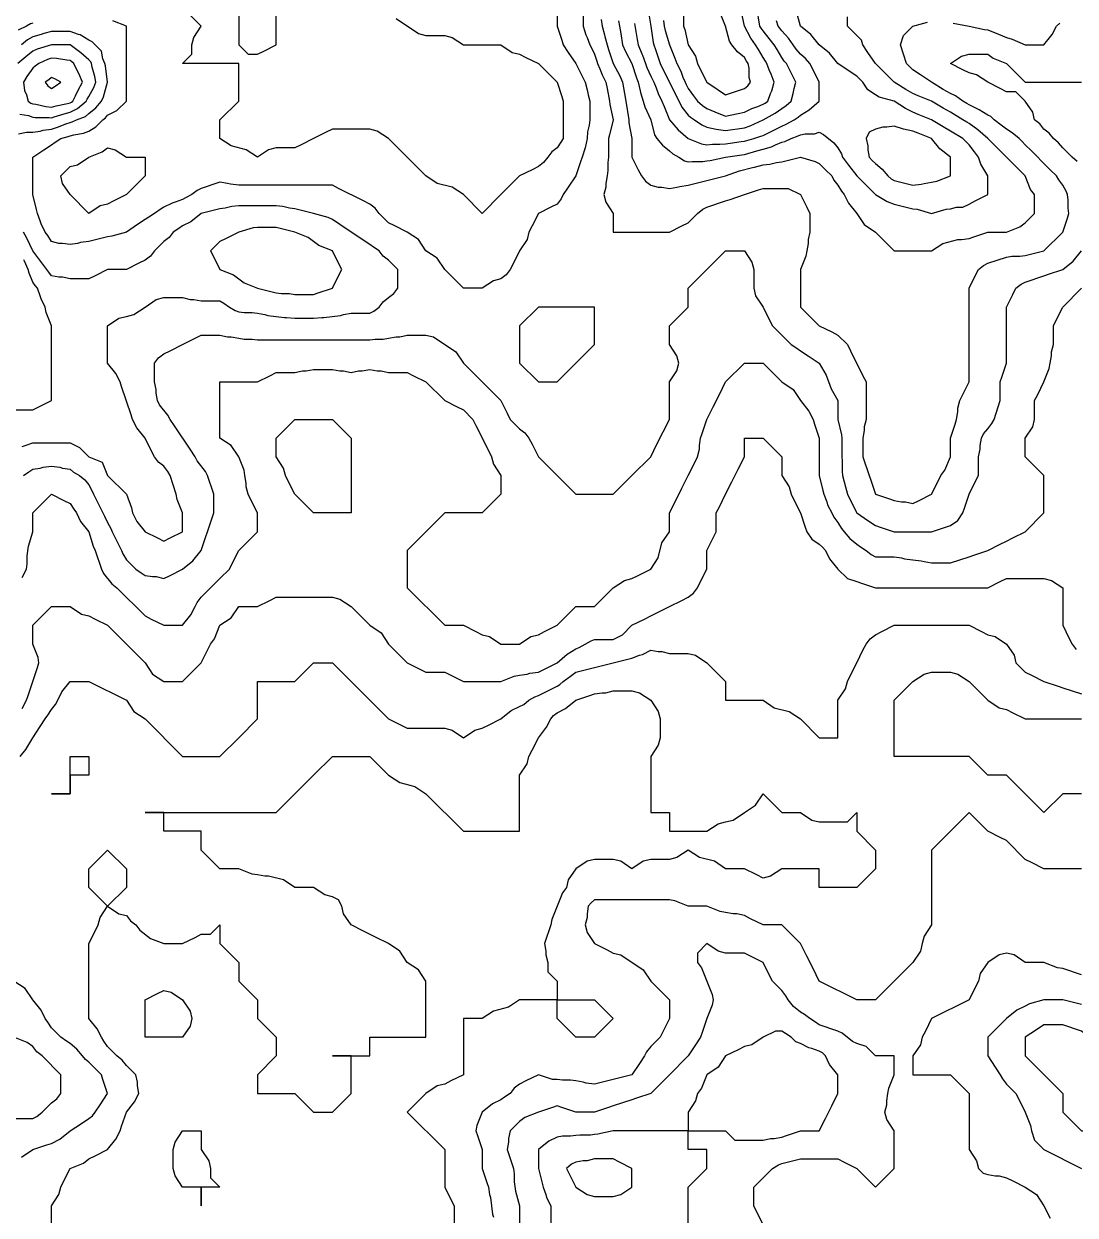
# Model space of a CAD drawing. Header units: inches. Extents: x 794995 to 811195, y 2485918 to 2508058.
# Drawn here: x 803711 to 805395, y 2500873 to 2502782 of the extents above; entities that cross this region are included whole.
import ezdxf

# ---------------------------------------------------------------- set-up
doc = ezdxf.new("R2010")
doc.units = ezdxf.units.IN
doc.header["$MEASUREMENT"] = 0
doc.layers.add('contour', color=7, linetype='Continuous')

msp = doc.modelspace()

# ---------------------------------------------------------------- linework, layer by layer
at = {"layer": 'contour'}
for points in [[(804085.2, 2502733.4), (804095.2, 2502738.4), (804115.2, 2502748.4), (804115.2, 2502808.4), (804103.2, 2502826.4), (804100.2, 2502838.4), (804094.4, 2502847.6), (804085.2, 2502858.4), (804073.2, 2502856.4), (804055.2, 2502868.4), (804055.2, 2502838.4), (804055.2, 2502748.4), (804070.2, 2502733.4)], [(803785.2, 2502655.4), (803787.2, 2502656.4), (803789.4, 2502658.4), (803793.7, 2502666.9), (803797.8, 2502675.7), (803805.2, 2502688.4), (803799.3, 2502702.5), (803797.2, 2502706.4), (803791.2, 2502718.4), (803788, 2502721.2), (803785.2, 2502723.4), (803779.7, 2502723.8), (803763.2, 2502726.4), (803755.2, 2502726.9), (803748.8, 2502724.7), (803735.2, 2502718.4), (803729.4, 2502714.1), (803725.2, 2502710.9), (803715.7, 2502697.8), (803710.2, 2502688.4), (803712.3, 2502675.5), (803715.2, 2502668.4), (803717.7, 2502658.4), (803722, 2502655.2), (803725.2, 2502654.1), (803730.2, 2502653.4), (803746.2, 2502649.4), (803755.2, 2502648.4), (803763, 2502650.5), (803781.2, 2502654.4)], [(803755.2, 2502678.4), (803761.2, 2502682.4), (803770.2, 2502688.4), (803760.6, 2502693.8), (803755.2, 2502695.9), (803750.9, 2502692.6), (803745.2, 2502688.4), (803749.7, 2502682.9)], [(805165.2, 2502528.4), (805173.7, 2502529.8), (805195.2, 2502538.4), (805195.2, 2502568.4), (805178.5, 2502581.7), (805165.2, 2502598.4), (805143.7, 2502606.9), (805135.2, 2502610.4), (805120.2, 2502613.4), (805105.2, 2502618.4), (805093.2, 2502616.4), (805087.2, 2502616.4), (805075.2, 2502613.4), (805065.2, 2502608.4), (805060.2, 2502598.4), (805063.2, 2502586.4), (805063.2, 2502580.4), (805065.2, 2502568.4), (805070.2, 2502563.4), (805075.2, 2502558.4), (805086.1, 2502549.3), (805095.2, 2502538.4), (805100.5, 2502533.7), (805105.2, 2502530.9), (805135.2, 2502523.4), (805148.5, 2502525), (805153.2, 2502526.4)], [(803815.2, 2502478.4), (803785.2, 2502508.4), (803773.2, 2502526.4), (803770.2, 2502538.4), (803785.2, 2502553.4), (803797.2, 2502556.4), (803815.2, 2502568.4), (803836.6, 2502576.9), (803845.2, 2502583.4), (803857.2, 2502580.4), (803875.2, 2502568.4), (803905.2, 2502568.4), (803905.2, 2502538.4), (803875.2, 2502508.4), (803855.2, 2502498.4), (803845.2, 2502493.4), (803833.2, 2502490.4)], [(804175.2, 2502348.4), (804182.7, 2502350.9), (804205.2, 2502358.4), (804215.2, 2502378.4), (804220.2, 2502388.4), (804215.2, 2502398.4), (804205.2, 2502418.4), (804183.7, 2502426.9), (804166.6, 2502439.8), (804145.2, 2502448.4), (804115.2, 2502455.9), (804085.2, 2502455.9), (804078.5, 2502455), (804055.2, 2502448.4), (804035.2, 2502438.4), (804025.2, 2502433.4), (804010.2, 2502418.4), (804015.2, 2502408.4), (804025.2, 2502388.4), (804046.6, 2502379.8), (804063.7, 2502366.9), (804085.2, 2502358.4), (804115.2, 2502350.9), (804123.7, 2502349.8), (804136.6, 2502349.8), (804145.2, 2502348.4)], [(804565.2, 2502208.4), (804595.2, 2502238.4), (804625.2, 2502268.4), (804625.2, 2502328.4), (804535.2, 2502328.4), (804505.2, 2502298.4), (804505.2, 2502238.4), (804535.2, 2502208.4)], [(804235.2, 2501998.4), (804175.2, 2501998.4), (804145.2, 2502028.4), (804135.2, 2502048.4), (804130.2, 2502058.4), (804127.2, 2502070.4), (804115.2, 2502088.4), (804115.2, 2502118.4), (804145.2, 2502148.4), (804205.2, 2502148.4), (804235.2, 2502118.4)], [(803785.2, 2501548.4), (803755.2, 2501548.4), (803785.2, 2501548.4), (803785.2, 2501608.4), (803815.2, 2501608.4), (803815.2, 2501578.4), (803785.2, 2501578.4)], [(803965.2, 2501158.4), (803905.2, 2501158.4), (803905.2, 2501218.4), (803925.2, 2501228.4), (803935.2, 2501233.4), (803947.2, 2501230.4), (803965.2, 2501218.4), (803977.2, 2501200.4), (803980.2, 2501188.4), (803977.2, 2501176.4)], [(805465.2, 2501008.4), (805477.2, 2501026.4), (805480.2, 2501038.4), (805475.2, 2501048.4), (805465.2, 2501068.4), (805451.8, 2501085), (805445.2, 2501098.4), (805442.7, 2501105.9), (805435.2, 2501128.4), (805425.2, 2501148.4), (805420.2, 2501158.4), (805410.6, 2501163.8), (805405.2, 2501168.4), (805375.2, 2501178.4), (805345.2, 2501178.4), (805333.2, 2501170.4), (805315.2, 2501158.4), (805315.2, 2501128.4), (805375.2, 2501068.4), (805375.2, 2501038.4), (805405.2, 2501008.4)], [(804925.2, 2500998.4), (804932.7, 2501000.9), (804955.2, 2501008.4), (804985.2, 2501008.4), (804995.2, 2501028.4), (805005.2, 2501048.4), (805015.2, 2501068.4), (805015.2, 2501098.4), (805001.8, 2501115), (804995.2, 2501128.4), (804990.2, 2501133.4), (804985.2, 2501135.9), (804973.2, 2501140.4), (804968.5, 2501141.7), (804955.2, 2501148.4), (804947.7, 2501150.9), (804940.2, 2501158.4), (804931.2, 2501164.4), (804925.2, 2501168.4), (804915.2, 2501168.4), (804895.2, 2501158.4), (804877.2, 2501146.4), (804865.2, 2501143.4), (804855.2, 2501138.4), (804835.2, 2501128.4), (804823.2, 2501110.4), (804805.2, 2501098.4), (804796.6, 2501076.9), (804790.2, 2501068.4), (804787.2, 2501056.4), (804775.2, 2501038.4), (804775.2, 2501008.4), (804835.2, 2501008.4), (804850.2, 2500993.4), (804895.2, 2500993.4), (804907.2, 2500996.4), (804913.2, 2500996.4)], [(803995.2, 2500888.4), (803995.2, 2500918.4), (803965.2, 2500918.4), (803953.2, 2500936.4), (803950.2, 2500948.4), (803950.2, 2500978.4), (803953.2, 2500990.4), (803965.2, 2501008.4), (803995.2, 2501008.4), (803995.2, 2500978.4), (804007.2, 2500960.4), (804010.2, 2500948.4), (804010.2, 2500933.4), (804025.2, 2500918.4), (803995.2, 2500918.4)], [(804655.2, 2500903.4), (804667.2, 2500906.4), (804685.2, 2500918.4), (804685.2, 2500948.4), (804665.2, 2500958.4), (804655.2, 2500963.4), (804625.2, 2500963.4), (804613.2, 2500960.4), (804607.2, 2500960.4), (804595.2, 2500958.4), (804588.5, 2500955), (804580.2, 2500948.4), (804585.2, 2500938.4), (804595.2, 2500918.4), (804613.2, 2500906.4), (804625.2, 2500903.4)]]:
    msp.add_lwpolyline(points, close=True, dxfattribs=at)
for points in [[(804565.2, 2502808.4), (804565.2, 2502778.4), (804572.7, 2502755.9), (804575.2, 2502748.4), (804583.2, 2502736.4), (804595.2, 2502718.4), (804605.2, 2502698.4), (804610.2, 2502688.4), (804613.2, 2502676.4), (804615.2, 2502668.4), (804617.7, 2502658.4), (804617.7, 2502628.4), (804616.6, 2502619.8), (804614.2, 2502609.3), (804613.2, 2502598.4), (804610.2, 2502583.4), (804605.2, 2502568.4), (804602.7, 2502560.9), (804595.2, 2502538.4), (804583.2, 2502520.4), (804575.2, 2502508.4), (804571.8, 2502501.7), (804565.2, 2502493.4), (804555.2, 2502488.4), (804535.2, 2502478.4), (804525.2, 2502458.4), (804520.2, 2502448.4), (804517.2, 2502436.4), (804505.2, 2502418.4), (804495.2, 2502398.4), (804490.2, 2502388.4), (804483.7, 2502379.8), (804475.2, 2502373.4), (804463.2, 2502370.4), (804445.2, 2502358.4), (804415.2, 2502358.4), (804385.2, 2502388.4), (804373.2, 2502406.4), (804355.2, 2502418.4), (804343.2, 2502436.4), (804325.2, 2502448.4), (804305.2, 2502458.4), (804295.2, 2502463.4), (804280.2, 2502478.4), (804273.7, 2502486.9), (804265.2, 2502493.4), (804255.2, 2502498.4), (804215.2, 2502518.4), (804205.2, 2502523.4), (804055.2, 2502523.4), (804041.8, 2502525), (804037.2, 2502526.4), (804025.2, 2502528.4), (803995.2, 2502518.4), (803988.5, 2502515), (803980.2, 2502508.4), (803970.2, 2502503.4), (803965.2, 2502500.9), (803953.2, 2502496.4), (803948.5, 2502495), (803935.2, 2502488.4), (803929.2, 2502484.4), (803920.2, 2502478.4), (803911.2, 2502472.4), (803905.2, 2502468.4), (803893.2, 2502460.4), (803875.2, 2502448.4), (803851.8, 2502441.7), (803845.2, 2502440.9), (803815.2, 2502433.4), (803801.8, 2502431.7), (803797.2, 2502430.4), (803785.2, 2502428.4), (803773.2, 2502430.4), (803767.2, 2502430.4), (803755.2, 2502433.4), (803749.7, 2502442.9), (803745.2, 2502448.4), (803738.5, 2502461.7), (803737.2, 2502466.4), (803732.7, 2502478.4), (803731.2, 2502484.4), (803725.2, 2502508.4), (803725.2, 2502568.4), (803743.2, 2502580.4), (803755.2, 2502588.4), (803761.2, 2502592.4), (803770.2, 2502598.4), (803782, 2502601.5), (803785.2, 2502602.6), (803791.2, 2502604.4), (803806.6, 2502606.9), (803815.2, 2502610.4), (803826.4, 2502617.1), (803837.7, 2502628.4), (803841.8, 2502631.7), (803845.2, 2502635.9), (803860.2, 2502643.4), (803875.2, 2502658.4), (803875.2, 2502778.4), (803853.7, 2502786.9)], [(804307.2, 2502790.4), (804343.2, 2502766.4), (804355.2, 2502763.4), (804385.2, 2502763.4), (804397.2, 2502760.4), (804415.2, 2502748.4), (804475.2, 2502748.4), (804493.2, 2502736.4), (804505.2, 2502733.4), (804515.2, 2502728.4), (804535.2, 2502718.4), (804565.2, 2502688.4), (804572.7, 2502665.9), (804575.2, 2502658.4), (804575.2, 2502598.4), (804571.2, 2502592.4), (804565.2, 2502583.4), (804556.6, 2502576.9), (804550.2, 2502568.4), (804543.7, 2502559.8), (804535.2, 2502553.4), (804525.2, 2502548.4), (804505.2, 2502538.4), (804475.2, 2502508.4), (804445.2, 2502478.4), (804415.2, 2502508.4), (804397.2, 2502520.4), (804373.2, 2502526.4), (804355.2, 2502538.4), (804295.2, 2502598.4), (804277.2, 2502610.4), (804265.2, 2502613.4), (804205.2, 2502613.4), (804195.2, 2502608.4), (804175.2, 2502598.4), (804155.2, 2502588.4), (804145.2, 2502583.4), (804115.2, 2502583.4), (804103.2, 2502580.4), (804085.2, 2502568.4), (804067.2, 2502580.4), (804043.2, 2502586.4), (804025.2, 2502598.4), (804025.2, 2502628.4), (804055.2, 2502658.4), (804055.2, 2502718.4), (803965.2, 2502718.4), (803980.2, 2502733.4), (803980.2, 2502748.4), (803983.2, 2502760.4), (803995.2, 2502778.4), (803965.2, 2502808.4)], [(804607.2, 2502808.4), (804607.2, 2502778.4), (804611.3, 2502764.5), (804613.2, 2502760.4), (804617.7, 2502748.4), (804620.2, 2502743.4), (804625.2, 2502733.4), (804628.9, 2502722.1), (804630.2, 2502718.4), (804633.7, 2502709.8), (804637.2, 2502700.4), (804643.2, 2502688.4), (804645.2, 2502678.4), (804649.2, 2502658.4), (804649.7, 2502652.9), (804655.2, 2502628.4), (804649.2, 2502604.4), (804647.7, 2502598.4), (804647.7, 2502568.4), (804646.6, 2502559.8), (804646.6, 2502546.9), (804645.2, 2502538.4), (804643.2, 2502526.4), (804643.2, 2502520.4), (804640.2, 2502508.4), (804643.2, 2502496.4), (804655.2, 2502478.4), (804655.2, 2502448.4), (804745.2, 2502448.4), (804765.2, 2502458.4), (804775.2, 2502463.4), (804790.2, 2502478.4), (804798.5, 2502485), (804805.2, 2502488.4), (804835.2, 2502498.4), (804842.7, 2502500.9), (804865.2, 2502508.4), (804887.7, 2502515.9), (804895.2, 2502518.4), (804935.2, 2502518.4), (804955.2, 2502508.4), (804965.2, 2502488.4), (804970.2, 2502478.4), (804970.2, 2502448.4), (804967.2, 2502436.4), (804967.2, 2502430.4), (804965.2, 2502418.4), (804963.7, 2502409.8), (804955.2, 2502388.4), (804955.2, 2502328.4), (804985.2, 2502298.4), (805005.2, 2502288.4), (805015.2, 2502283.4), (805030.2, 2502268.4), (805035.2, 2502258.4), (805055.2, 2502218.4), (805060.2, 2502208.4), (805060.2, 2502148.4), (805057.2, 2502136.4), (805057.2, 2502130.4), (805055.2, 2502118.4), (805055.2, 2502088.4), (805065.2, 2502058.4), (805067.7, 2502050.9), (805075.2, 2502028.4), (805097.7, 2502020.9), (805105.2, 2502018.4), (805117.2, 2502016.4), (805123.2, 2502016.4), (805135.2, 2502013.4), (805145.2, 2502018.4), (805165.2, 2502028.4), (805175.2, 2502048.4), (805180.2, 2502058.4), (805186.6, 2502066.9), (805195.2, 2502088.4), (805195.2, 2502118.4), (805202.7, 2502140.9), (805205.2, 2502148.4), (805207.2, 2502160.4), (805207.2, 2502166.4), (805210.2, 2502178.4), (805215.2, 2502188.4), (805225.2, 2502208.4), (805225.2, 2502358.4), (805235.2, 2502378.4), (805240.2, 2502388.4), (805248.5, 2502395), (805255.2, 2502398.4), (805285.2, 2502408.4), (805293.7, 2502409.8), (805306.6, 2502409.8), (805315.2, 2502410.9), (805345.2, 2502418.4), (805375.2, 2502448.4), (805382.7, 2502470.9), (805385.2, 2502478.4), (805383.7, 2502486.9), (805383.7, 2502499.8), (805382.7, 2502508.4), (805380.6, 2502513.8), (805375.2, 2502523.4), (805369.2, 2502532.4), (805365.2, 2502538.4), (805355.2, 2502548.4), (805345.2, 2502558.4), (805340.2, 2502563.4), (805335.2, 2502568.4), (805325.2, 2502578.4), (805315.2, 2502588.4), (805310.2, 2502593.4), (805305.2, 2502598.4), (805294.4, 2502607.6), (805285.2, 2502613.4), (805276.6, 2502619.8), (805265.2, 2502628.4), (805260.2, 2502633.4), (805255.2, 2502635.9), (805241.3, 2502644.5), (805237.2, 2502646.4), (805225.2, 2502652.4), (805221.4, 2502654.6), (805215.2, 2502658.4), (805203.7, 2502666.9), (805195.2, 2502670.4), (805183.9, 2502677.1), (805165.2, 2502688.4), (805147.2, 2502700.4), (805135.2, 2502708.4), (805130.2, 2502713.4), (805125.2, 2502718.4), (805115.2, 2502748.4), (805120.2, 2502763.4), (805135.2, 2502778.4), (805158.5, 2502785)], [(804636.1, 2502789.3), (804637.2, 2502778.4), (804641.3, 2502764.5), (804641.8, 2502761.7), (804645.2, 2502748.4), (804647.7, 2502740.9), (804655.2, 2502718.4), (804665.7, 2502698.9), (804670.2, 2502688.4), (804673.2, 2502670.4), (804675.2, 2502658.4), (804680.2, 2502628.4), (804680.2, 2502623.4), (804685.2, 2502598.4), (804685.2, 2502568.4), (804695.2, 2502548.4), (804700.2, 2502538.4), (804706.6, 2502529.8), (804715.2, 2502523.4), (804727.2, 2502520.4), (804733.2, 2502520.4), (804745.2, 2502518.4), (804757.2, 2502520.4), (804761.8, 2502521.7), (804775.2, 2502523.4), (804805.2, 2502530.9), (804835.2, 2502538.4), (804857.2, 2502546.4), (804878.5, 2502551.7), (804881.3, 2502552.2), (804895.2, 2502556.4), (804906.1, 2502557.5), (804916.6, 2502559.8), (804925.2, 2502560.9), (804955.2, 2502568.4), (804978.5, 2502561.7), (804985.2, 2502558.4), (804995.2, 2502548.4), (805005.2, 2502538.4), (805008.5, 2502531.7), (805015.2, 2502523.4), (805020.6, 2502513.8), (805025.2, 2502508.4), (805031.8, 2502495), (805045.2, 2502478.4), (805057.2, 2502460.4), (805075.2, 2502448.4), (805105.2, 2502418.4), (805165.2, 2502418.4), (805183.2, 2502430.4), (805207.2, 2502436.4), (805213.2, 2502436.4), (805225.2, 2502438.4), (805232.7, 2502440.9), (805255.2, 2502448.4), (805285.2, 2502448.4), (805306.6, 2502456.9), (805315.2, 2502463.4), (805330.2, 2502478.4), (805330.2, 2502508.4), (805323.7, 2502516.9), (805315.2, 2502538.4), (805255.2, 2502598.4), (805239.3, 2502612.5), (805225.2, 2502622.4), (805221.4, 2502624.6), (805215.2, 2502628.4), (805195.2, 2502640.4), (805183.9, 2502647.1), (805165.2, 2502658.4), (805143.7, 2502666.9), (805135.2, 2502670.4), (805123.9, 2502677.1), (805105.2, 2502688.4), (805075.2, 2502718.4), (805063.2, 2502736.4), (805055.2, 2502748.4), (805052.7, 2502755.9), (805030.2, 2502778.4), (805030.2, 2502793.4)], [(804663.7, 2502786.9), (804665.2, 2502778.4), (804667.2, 2502766.4), (804670.2, 2502748.4), (804674.6, 2502737.8), (804685.2, 2502718.4), (804692.2, 2502695.4), (804695.2, 2502688.4), (804698.5, 2502675), (804699, 2502672.2), (804703.2, 2502658.4), (804705.9, 2502649.1), (804715.2, 2502628.4), (804721.2, 2502604.4), (804725.2, 2502598.4), (804734.2, 2502587.5), (804745.2, 2502578.4), (804750.6, 2502573.8), (804760.2, 2502568.4), (804769.2, 2502562.4), (804775.2, 2502560.9), (804781.8, 2502561.7), (804798.5, 2502561.7), (804805.2, 2502562.4), (804810.2, 2502563.4), (804835.2, 2502568.4), (804861.4, 2502572.1), (804865.2, 2502572.6), (804885.2, 2502578.4), (804895.2, 2502581.2), (804908.5, 2502585), (804915.2, 2502588.4), (804925.2, 2502592.4), (804929.8, 2502593.7), (804940.2, 2502598.4), (804951.2, 2502602.4), (804955.2, 2502604.4), (804962.7, 2502605.9), (804977.7, 2502605.9), (804985.2, 2502608.4), (804991.8, 2502605), (805008.5, 2502591.7), (805015.2, 2502583.4), (805020.6, 2502573.8), (805022.7, 2502568.4), (805032.3, 2502555.5), (805045.2, 2502538.4), (805075.2, 2502508.4), (805094.2, 2502497.5), (805105.2, 2502493.4), (805135.2, 2502485.9), (805141.8, 2502485), (805165.2, 2502478.4), (805188.5, 2502485), (805195.2, 2502485.9), (805205.2, 2502488.4), (805215.2, 2502488.4), (805225.2, 2502493.4), (805235.2, 2502498.4), (805255.2, 2502508.4), (805255.2, 2502538.4), (805244.2, 2502557.5), (805240.2, 2502568.4), (805233.7, 2502576.9), (805225.2, 2502588.4), (805220.2, 2502593.4), (805215.2, 2502598.4), (805195.2, 2502610.4), (805183.9, 2502617.1), (805165.2, 2502628.4), (805143.7, 2502636.9), (805135.2, 2502640.4), (805123.2, 2502646.4), (805105.2, 2502658.4), (805081.2, 2502664.4), (805075.2, 2502668.4), (805063.2, 2502676.4), (805055.2, 2502688.4), (805050.2, 2502693.4), (805045.2, 2502698.4), (805033.2, 2502706.4), (805015.2, 2502718.4), (805001.8, 2502735), (804985.2, 2502748.4), (804971.8, 2502765), (804955.2, 2502778.4), (804948.5, 2502801.7)], [(804710.9, 2502804.1), (804715.2, 2502778.4), (804719.2, 2502752.4), (804720.2, 2502748.4), (804722.7, 2502740.9), (804730.2, 2502718.4), (804735.2, 2502708.4), (804755.2, 2502668.4), (804765.2, 2502648.4), (804775.2, 2502635.9), (804779.2, 2502632.4), (804785.2, 2502628.4), (804797.2, 2502620.4), (804805.2, 2502616.4), (804820.2, 2502613.4), (804835.2, 2502611.2), (804865.2, 2502615.5), (804874.6, 2502618.9), (804895.2, 2502628.4), (804914.6, 2502638.9), (804925.2, 2502646.4), (804932.2, 2502651.3), (804940.2, 2502658.4), (804943.2, 2502670.4), (804945.2, 2502678.4), (804947.7, 2502688.4), (804932.7, 2502718.4), (804929.2, 2502722.4), (804925.2, 2502728.4), (804917.7, 2502740.9), (804913.2, 2502748.4), (804905.2, 2502758.4), (804895.2, 2502770.9), (804892, 2502775.2), (804890.2, 2502778.4), (804885.2, 2502808.4)], [(804735.9, 2502787.6), (804736.6, 2502778.4), (804738.1, 2502771.3), (804745.2, 2502748.4), (804753.7, 2502726.9), (804757.2, 2502718.4), (804763.2, 2502706.4), (804766.6, 2502696.9), (804770.2, 2502688.4), (804771.8, 2502685), (804775.2, 2502678.4), (804783.7, 2502666.9), (804790.2, 2502658.4), (804798.1, 2502651.3), (804805.2, 2502646.4), (804818, 2502641.2), (804835.2, 2502634.4), (804842.7, 2502635.9), (804855.2, 2502638.4), (804865.2, 2502640.4), (804877.2, 2502646.4), (804886.6, 2502649.8), (804895.2, 2502653.4), (804898.3, 2502655.2), (804902.7, 2502658.4), (804907.2, 2502670.4), (804909, 2502674.5), (804913.2, 2502688.4), (804908, 2502701.2), (804905.2, 2502708.4), (804901.2, 2502718.4), (804898.9, 2502722.1), (804895.2, 2502728.4), (804887.7, 2502740.9), (804883.2, 2502748.4), (804875.7, 2502758.9), (804865.2, 2502778.4), (804860.2, 2502803.4)], [(804767.7, 2502808.4), (804767.7, 2502778.4), (804769.7, 2502772.9), (804775.2, 2502748.4), (804787.2, 2502730.4), (804790.2, 2502718.4), (804795.2, 2502708.4), (804805.2, 2502688.4), (804823.2, 2502676.4), (804835.2, 2502668.4), (804865.2, 2502678.4), (804870.6, 2502682.9), (804875.2, 2502688.4), (804872.7, 2502695.9), (804872.7, 2502710.9), (804871.2, 2502718.4), (804868.9, 2502722.1), (804865.2, 2502728.4), (804854.2, 2502737.5), (804845.2, 2502748.4), (804841.2, 2502754.4), (804835.2, 2502778.4), (804826.6, 2502799.8)], [(803725.2, 2502783.4), (803721.6, 2502781.9), (803715.2, 2502778.4), (803701.8, 2502771.7)], [(804689.4, 2502782.6), (804693.7, 2502756.9), (804695.2, 2502748.4), (804701, 2502734.2), (804701.8, 2502731.7), (804706.6, 2502718.4), (804708.8, 2502712), (804715.2, 2502698.4), (804718.5, 2502691.7), (804720.2, 2502688.4), (804723.7, 2502679.8), (804727.2, 2502670.4), (804733.2, 2502658.4), (804736.6, 2502649.8), (804745.2, 2502628.4), (804759, 2502612.2), (804775.2, 2502598.4), (804796.6, 2502589.8), (804805.2, 2502588.4), (804814.4, 2502589.1), (804825.9, 2502589.1), (804835.2, 2502589.8), (804842.7, 2502590.9), (804860.2, 2502593.4), (804865.2, 2502594.1), (804880.2, 2502598.4), (804891.6, 2502601.9), (804895.2, 2502603.4), (804925.2, 2502618.4), (804932.2, 2502621.3), (804945.2, 2502628.4), (804951.2, 2502632.4), (804955.2, 2502635.9), (804969, 2502644.5), (804985.2, 2502658.4), (804985.2, 2502688.4), (804975.2, 2502708.4), (804970.2, 2502718.4), (804963.2, 2502726.4), (804955.2, 2502733.4), (804948.1, 2502741.3), (804943.2, 2502748.4), (804935.7, 2502758.9), (804925.2, 2502770.9), (804921.8, 2502775), (804919.2, 2502778.4), (804916.6, 2502786.9)], [(805199.8, 2502783), (805225.2, 2502778.4), (805249.7, 2502772.9), (805255.2, 2502772.4), (805272.3, 2502765.5), (805285.2, 2502760.4), (805294.4, 2502757.6), (805315.2, 2502748.4), (805345.2, 2502748.4), (805358.5, 2502765), (805365.2, 2502778.4), (805370.5, 2502783)], [(803702.7, 2502605.9), (803715.2, 2502608.4), (803725.2, 2502608.4), (803737.2, 2502610.4), (803741.8, 2502611.7), (803755.2, 2502613.4), (803766.6, 2502616.9), (803778.5, 2502621.7), (803785.2, 2502624.1), (803788.5, 2502625), (803795.2, 2502628.4), (803809.7, 2502633.8), (803815.2, 2502638.4), (803826.1, 2502647.5), (803835.2, 2502658.4), (803838.5, 2502665), (803845.2, 2502688.4), (803841.6, 2502714.8), (803840.9, 2502718.4), (803837.7, 2502725.9), (803835.2, 2502738.4), (803825.2, 2502748.4), (803820.2, 2502753.4), (803815.2, 2502755.9), (803801.3, 2502764.5), (803798.5, 2502765), (803785.2, 2502769.8), (803755.2, 2502769.8), (803743.2, 2502766.4), (803738.5, 2502765), (803725.2, 2502761.2), (803717, 2502756.5), (803707.2, 2502748.4)], [(803704.4, 2502637.6), (803718.5, 2502635), (803725.2, 2502632.6), (803728.9, 2502632.1), (803751.4, 2502632.1), (803755.2, 2502631.7), (803759.8, 2502633), (803775.6, 2502638), (803785.2, 2502640.4), (803797.2, 2502646.4), (803810.9, 2502658.4), (803812.3, 2502661.2), (803815.2, 2502665.9), (803823.3, 2502680.2), (803826.4, 2502688.4), (803824.6, 2502697.8), (803820.6, 2502712.9), (803819.4, 2502718.4), (803818.2, 2502721.4), (803815.2, 2502724.4), (803802.5, 2502735.7), (803785.2, 2502748.4), (803755.2, 2502748.4), (803732.2, 2502741.3), (803725.2, 2502738.4), (803714.2, 2502729.3), (803701.2, 2502718.4)], [(805398.5, 2502561.7), (805390.2, 2502568.4), (805375.2, 2502583.4), (805368.5, 2502591.7), (805360.2, 2502598.4), (805353.7, 2502606.9), (805345.2, 2502613.4), (805338.5, 2502621.7), (805330.2, 2502628.4), (805327.2, 2502640.4), (805315.2, 2502658.4), (805300.2, 2502673.4), (805285.2, 2502673.4), (805275.2, 2502678.4), (805255.2, 2502688.4), (805237.2, 2502700.4), (805225.2, 2502703.4), (805215.2, 2502708.4), (805195.2, 2502718.4), (805213.2, 2502730.4), (805225.2, 2502733.4), (805255.2, 2502733.4), (805263.7, 2502726.9), (805285.2, 2502718.4), (805315.2, 2502688.4), (805375.2, 2502688.4), (805405.2, 2502688.4)], [(803708.5, 2502105), (803713.2, 2502106.4), (803725.2, 2502110.9), (803785.2, 2502110.9), (803800.2, 2502103.4), (803815.2, 2502088.4), (803836.6, 2502079.8), (803845.2, 2502058.4), (803875.2, 2502028.4), (803883.7, 2502006.9), (803885.2, 2501998.4), (803891.8, 2501985), (803905.2, 2501968.4), (803925.2, 2501958.4), (803935.2, 2501953.4), (803945.2, 2501958.4), (803965.2, 2501968.4), (803965.2, 2501998.4), (803956.6, 2502019.8), (803955.2, 2502028.4), (803945.2, 2502058.4), (803941.8, 2502065), (803935.2, 2502073.4), (803926.6, 2502079.8), (803920.2, 2502088.4), (803915.2, 2502098.4), (803905.2, 2502118.4), (803891.8, 2502135), (803885.2, 2502148.4), (803882.7, 2502155.9), (803867.7, 2502200.9), (803865.2, 2502208.4), (803858.5, 2502221.7), (803845.2, 2502238.4), (803845.2, 2502298.4), (803863.2, 2502310.4), (803875.2, 2502313.4), (803887.2, 2502316.4), (803905.2, 2502328.4), (803923.2, 2502340.4), (803935.2, 2502343.4), (803965.2, 2502343.4), (803977.2, 2502340.4), (803983.2, 2502340.4), (803995.2, 2502338.4), (804025.2, 2502338.4), (804031.2, 2502334.4), (804040.2, 2502328.4), (804049.7, 2502322.9), (804055.2, 2502320.9), (804063.7, 2502319.8), (804076.6, 2502319.8), (804085.2, 2502318.4), (804097.2, 2502316.4), (804101.8, 2502315), (804128.5, 2502311.7), (804131.8, 2502311.7), (804145.2, 2502310.4), (804175.2, 2502310.4), (804188.5, 2502311.7), (804191.8, 2502311.7), (804218.5, 2502315), (804223.2, 2502316.4), (804235.2, 2502318.4), (804265.2, 2502318.4), (804271.8, 2502321.7), (804280.2, 2502328.4), (804286.6, 2502336.9), (804295.2, 2502343.4), (804303.7, 2502349.8), (804310.2, 2502358.4), (804310.2, 2502388.4), (804295.2, 2502403.4), (804286.6, 2502409.8), (804280.2, 2502418.4), (804271.2, 2502424.4), (804265.2, 2502428.4), (804253.2, 2502436.4), (804217.2, 2502460.4), (804205.2, 2502468.4), (804198.5, 2502471.7), (804175.2, 2502478.4), (804145.2, 2502485.9), (804136.6, 2502486.9), (804126.1, 2502489.3), (804115.2, 2502490.4), (804055.2, 2502490.4), (804044.2, 2502489.3), (804033.7, 2502486.9), (804025.2, 2502485.9), (803995.2, 2502478.4), (803978.5, 2502465), (803965.2, 2502458.4), (803959.2, 2502454.4), (803950.2, 2502448.4), (803943.7, 2502439.8), (803935.2, 2502433.4), (803920.2, 2502418.4), (803913.7, 2502409.8), (803905.2, 2502403.4), (803895.2, 2502398.4), (803875.2, 2502388.4), (803845.2, 2502388.4), (803825.2, 2502378.4), (803815.2, 2502373.4), (803785.2, 2502373.4), (803773.2, 2502376.4), (803767.2, 2502376.4), (803755.2, 2502378.4), (803750.9, 2502384.1), (803747.7, 2502388.4), (803738, 2502401.2), (803725.2, 2502418.4), (803715.7, 2502438.9), (803710.2, 2502448.4)], [(803710.2, 2502058.4), (803719.2, 2502064.4), (803725.2, 2502068.4), (803737.2, 2502070.4), (803741.8, 2502071.7), (803755.2, 2502073.4), (803768.5, 2502071.7), (803773.2, 2502070.4), (803785.2, 2502068.4), (803790.6, 2502063.8), (803800.2, 2502058.4), (803808.5, 2502051.7), (803815.2, 2502043.4), (803820.2, 2502033.4), (803822.7, 2502028.4), (803837.7, 2501998.4), (803840.2, 2501993.4), (803845.2, 2501983.4), (803850.6, 2501973.8), (803852.7, 2501968.4), (803867.7, 2501938.4), (803869.7, 2501932.9), (803875.2, 2501923.4), (803890.2, 2501908.4), (803899.2, 2501902.4), (803905.2, 2501898.4), (803917.2, 2501896.4), (803923.2, 2501896.4), (803935.2, 2501893.4), (803945.2, 2501898.4), (803965.2, 2501908.4), (803981.8, 2501921.7), (803995.2, 2501938.4), (804002.7, 2501960.9), (804005.2, 2501968.4), (804015.2, 2501998.4), (804015.2, 2502028.4), (804005.2, 2502058.4), (804001.8, 2502065), (803988.5, 2502081.7), (803985.2, 2502088.4), (803977.2, 2502100.4), (803953.2, 2502136.4), (803945.2, 2502148.4), (803941.8, 2502155), (803928.5, 2502171.7), (803925.2, 2502178.4), (803923.2, 2502190.4), (803923.2, 2502196.4), (803920.2, 2502208.4), (803920.2, 2502238.4), (803926.6, 2502246.9), (803935.2, 2502253.4), (803945.2, 2502258.4), (803965.2, 2502268.4), (803985.2, 2502278.4), (803995.2, 2502283.4), (804025.2, 2502283.4), (804037.2, 2502280.4), (804043.2, 2502280.4), (804055.2, 2502278.4), (804063.7, 2502276.9), (804076.6, 2502276.9), (804085.2, 2502275.9), (804265.2, 2502275.9), (804273.7, 2502276.9), (804286.6, 2502276.9), (804295.2, 2502278.4), (804307.2, 2502280.4), (804313.2, 2502280.4), (804325.2, 2502283.4), (804355.2, 2502283.4), (804367.2, 2502280.4), (804403.2, 2502256.4), (804415.2, 2502238.4), (804475.2, 2502178.4), (804485.2, 2502158.4), (804490.2, 2502148.4), (804505.2, 2502133.4), (804513.7, 2502126.9), (804520.2, 2502118.4), (804525.2, 2502108.4), (804535.2, 2502088.4), (804595.2, 2502028.4), (804655.2, 2502028.4), (804685.2, 2502058.4), (804715.2, 2502088.4), (804725.2, 2502108.4), (804735.2, 2502128.4), (804745.2, 2502148.4), (804745.2, 2502208.4), (804757.2, 2502226.4), (804760.2, 2502238.4), (804757.2, 2502250.4), (804745.2, 2502268.4), (804745.2, 2502298.4), (804775.2, 2502328.4), (804775.2, 2502358.4), (804805.2, 2502388.4), (804835.2, 2502418.4), (804865.2, 2502418.4), (804877.2, 2502400.4), (804880.2, 2502388.4), (804880.2, 2502358.4), (804883.2, 2502346.4), (804895.2, 2502328.4), (804905.2, 2502308.4), (804910.2, 2502298.4), (804940.2, 2502268.4), (804949.2, 2502262.4), (804955.2, 2502258.4), (804967.2, 2502250.4), (804985.2, 2502238.4), (804996.1, 2502219.3), (805004.2, 2502197.5), (805015.2, 2502178.4), (805015.2, 2502148.4), (805020.6, 2502123.8), (805021.2, 2502118.4), (805021.2, 2502088.4), (805021.8, 2502081.7), (805021.8, 2502065), (805022.7, 2502058.4), (805025.2, 2502048.4), (805027.2, 2502040.4), (805030.2, 2502028.4), (805035.2, 2502018.4), (805045.2, 2501998.4), (805063.2, 2501986.4), (805075.2, 2501978.4), (805082.7, 2501975.9), (805105.2, 2501968.4), (805165.2, 2501968.4), (805187.7, 2501975.9), (805195.2, 2501978.4), (805207.2, 2501986.4), (805215.2, 2501998.4), (805217.7, 2502005.9), (805225.2, 2502028.4), (805235.2, 2502048.4), (805240.2, 2502058.4), (805240.2, 2502088.4), (805243.2, 2502100.4), (805243.2, 2502106.4), (805245.2, 2502118.4), (805248.5, 2502125), (805255.2, 2502133.4), (805261.8, 2502141.7), (805265.2, 2502148.4), (805275.2, 2502178.4), (805275.2, 2502208.4), (805277.7, 2502215.9), (805285.2, 2502238.4), (805285.2, 2502328.4), (805295.2, 2502348.4), (805300.2, 2502358.4), (805308.5, 2502365), (805315.2, 2502368.4), (805345.2, 2502378.4), (805352.7, 2502380.9), (805375.2, 2502388.4), (805391.8, 2502401.7), (805405.2, 2502418.4)], [(803695.2, 2502163.4), (803725.2, 2502163.4), (803735.2, 2502168.4), (803755.2, 2502178.4), (803755.2, 2502298.4), (803746.6, 2502319.8), (803745.2, 2502328.4), (803738.5, 2502341.7), (803737.2, 2502346.4), (803732.7, 2502358.4), (803729.4, 2502362.6), (803725.2, 2502368.4), (803719.4, 2502382.6), (803717.7, 2502388.4), (803711.8, 2502401.7), (803710.9, 2502404.1)], [(803708.5, 2501895), (803715.2, 2501908.4), (803716.6, 2501916.9), (803716.6, 2501929.8), (803718.5, 2501945), (803725.2, 2501968.4), (803725.2, 2501998.4), (803755.2, 2502028.4), (803775.2, 2502018.4), (803785.2, 2502013.4), (803791.2, 2502004.4), (803795.2, 2501998.4), (803801.8, 2501985), (803815.2, 2501968.4), (803821.8, 2501945), (803825.2, 2501938.4), (803835.2, 2501908.4), (803838.5, 2501901.7), (803851.8, 2501885), (803860.2, 2501878.4), (803905.2, 2501833.4), (803915.2, 2501828.4), (803935.2, 2501818.4), (803965.2, 2501818.4), (803978.5, 2501835), (803985.2, 2501848.4), (803988.5, 2501855), (803995.2, 2501863.4), (804010.2, 2501878.4), (804025.2, 2501893.4), (804040.2, 2501908.4), (804045.2, 2501918.4), (804055.2, 2501938.4), (804085.2, 2501968.4), (804085.2, 2501998.4), (804075.2, 2502018.4), (804070.2, 2502028.4), (804067.2, 2502040.4), (804067.2, 2502046.4), (804065.2, 2502058.4), (804063.7, 2502066.9), (804055.2, 2502088.4), (804043.2, 2502106.4), (804025.2, 2502118.4), (804025.2, 2502208.4), (804085.2, 2502208.4), (804105.2, 2502218.4), (804115.2, 2502223.4), (804145.2, 2502223.4), (804157.2, 2502226.4), (804163.2, 2502226.4), (804175.2, 2502228.4), (804205.2, 2502228.4), (804217.2, 2502226.4), (804223.2, 2502226.4), (804235.2, 2502223.4), (804247.2, 2502226.4), (804253.2, 2502226.4), (804265.2, 2502228.4), (804277.2, 2502226.4), (804283.2, 2502226.4), (804295.2, 2502223.4), (804325.2, 2502223.4), (804335.2, 2502218.4), (804355.2, 2502208.4), (804385.2, 2502178.4), (804405.2, 2502168.4), (804415.2, 2502163.4), (804430.2, 2502148.4), (804435.2, 2502138.4), (804455.2, 2502098.4), (804460.2, 2502088.4), (804463.2, 2502076.4), (804475.2, 2502058.4), (804475.2, 2502028.4), (804445.2, 2501998.4), (804385.2, 2501998.4), (804355.2, 2501968.4), (804325.2, 2501938.4), (804325.2, 2501878.4), (804385.2, 2501818.4), (804415.2, 2501818.4), (804435.2, 2501808.4), (804445.2, 2501803.4), (804457.2, 2501800.4), (804475.2, 2501788.4), (804505.2, 2501788.4), (804523.2, 2501800.4), (804535.2, 2501803.4), (804545.2, 2501808.4), (804565.2, 2501818.4), (804595.2, 2501848.4), (804625.2, 2501848.4), (804655.2, 2501878.4), (804673.2, 2501890.4), (804685.2, 2501893.4), (804695.2, 2501898.4), (804715.2, 2501908.4), (804727.2, 2501926.4), (804733.2, 2501950.4), (804745.2, 2501968.4), (804745.2, 2501998.4), (804755.2, 2502018.4), (804765.2, 2502038.4), (804775.2, 2502058.4), (804785.2, 2502078.4), (804790.2, 2502088.4), (804793.2, 2502100.4), (804793.2, 2502106.4), (804795.2, 2502118.4), (804797.7, 2502125.9), (804805.2, 2502148.4), (804815.2, 2502168.4), (804825.2, 2502188.4), (804835.2, 2502208.4), (804865.2, 2502238.4), (804895.2, 2502238.4), (804925.2, 2502208.4), (804943.2, 2502196.4), (804955.2, 2502178.4), (804968.5, 2502161.7), (804975.2, 2502148.4), (804977.7, 2502140.9), (804985.2, 2502118.4), (804985.2, 2502058.4), (804991.2, 2502034.4), (804992.7, 2502028.4), (804997.2, 2502016.4), (804998.5, 2502011.7), (805005.2, 2501998.4), (805008.5, 2501991.7), (805015.2, 2501983.4), (805020.6, 2501973.8), (805025.2, 2501968.4), (805034.2, 2501957.5), (805045.2, 2501948.4), (805051.2, 2501944.4), (805060.2, 2501938.4), (805068.5, 2501931.7), (805075.2, 2501928.4), (805105.2, 2501928.4), (805117.2, 2501926.4), (805121.8, 2501925), (805148.5, 2501921.7), (805153.2, 2501920.4), (805165.2, 2501918.4), (805195.2, 2501918.4), (805225.2, 2501928.4), (805232.7, 2501930.9), (805255.2, 2501938.4), (805275.2, 2501948.4), (805285.2, 2501953.4), (805295.2, 2501958.4), (805315.2, 2501968.4), (805345.2, 2501998.4), (805345.2, 2502058.4), (805315.2, 2502088.4), (805315.2, 2502118.4), (805327.2, 2502136.4), (805330.2, 2502148.4), (805330.2, 2502178.4), (805335.2, 2502188.4), (805345.2, 2502208.4), (805353.7, 2502229.8), (805355.2, 2502238.4), (805357.2, 2502250.4), (805357.2, 2502256.4), (805360.2, 2502268.4), (805360.2, 2502298.4), (805365.2, 2502308.4), (805375.2, 2502328.4), (805405.2, 2502358.4)], [(803708.5, 2501685), (803715.2, 2501698.4), (803717.7, 2501705.9), (803725.2, 2501728.4), (803732.7, 2501750.9), (803735.2, 2501758.4), (803733.7, 2501766.9), (803725.2, 2501788.4), (803725.2, 2501818.4), (803755.2, 2501848.4), (803785.2, 2501848.4), (803803.2, 2501836.4), (803815.2, 2501833.4), (803825.2, 2501828.4), (803845.2, 2501818.4), (803905.2, 2501758.4), (803917.2, 2501740.4), (803935.2, 2501728.4), (803965.2, 2501728.4), (803995.2, 2501758.4), (804005.2, 2501778.4), (804010.2, 2501788.4), (804016.6, 2501796.9), (804025.2, 2501818.4), (804043.2, 2501830.4), (804055.2, 2501848.4), (804085.2, 2501848.4), (804105.2, 2501858.4), (804115.2, 2501863.4), (804205.2, 2501863.4), (804217.2, 2501860.4), (804235.2, 2501848.4), (804265.2, 2501818.4), (804283.2, 2501806.4), (804295.2, 2501788.4), (804325.2, 2501758.4), (804345.2, 2501748.4), (804355.2, 2501743.4), (804385.2, 2501743.4), (804395.2, 2501738.4), (804415.2, 2501728.4), (804475.2, 2501728.4), (804496.6, 2501736.9), (804505.2, 2501738.4), (804517.2, 2501740.4), (804521.8, 2501741.7), (804535.2, 2501743.4), (804545.2, 2501748.4), (804565.2, 2501758.4), (804581.3, 2501772.2), (804595.2, 2501780.9), (804600.6, 2501782.9), (804610.2, 2501788.4), (804619.7, 2501793.8), (804625.2, 2501795.9), (804655.2, 2501795.9), (804670.2, 2501803.4), (804685.2, 2501818.4), (804705.2, 2501828.4), (804715.2, 2501833.4), (804725.2, 2501838.4), (804745.2, 2501848.4), (804765.2, 2501858.4), (804775.2, 2501863.4), (804783.7, 2501869.8), (804790.2, 2501878.4), (804795.2, 2501888.4), (804805.2, 2501908.4), (804805.2, 2501938.4), (804815.2, 2501958.4), (804820.2, 2501968.4), (804820.2, 2501998.4), (804825.2, 2502008.4), (804835.2, 2502028.4), (804845.2, 2502048.4), (804855.2, 2502068.4), (804865.2, 2502088.4), (804865.2, 2502118.4), (804895.2, 2502118.4), (804925.2, 2502088.4), (804925.2, 2502058.4), (804937.2, 2502040.4), (804940.2, 2502028.4), (804945.2, 2502018.4), (804955.2, 2501998.4), (804962.7, 2501975.9), (804965.2, 2501968.4), (804973.2, 2501956.4), (804985.2, 2501948.4), (804990.6, 2501943.8), (804995.2, 2501938.4), (805001.8, 2501925), (805015.2, 2501908.4), (805030.2, 2501893.4), (805045.2, 2501888.4), (805052.7, 2501885.9), (805075.2, 2501878.4), (805255.2, 2501878.4), (805275.2, 2501888.4), (805285.2, 2501893.4), (805345.2, 2501893.4), (805357.2, 2501890.4), (805375.2, 2501878.4), (805375.2, 2501818.4), (805385.2, 2501798.4), (805390.2, 2501788.4), (805396.6, 2501779.8)], [(803705.2, 2501608.4), (803714.2, 2501619.3), (803725.2, 2501638.4), (803737.2, 2501656.4), (803745.2, 2501668.4), (803749.2, 2501674.4), (803755.2, 2501683.4), (803761.8, 2501691.7), (803765.2, 2501698.4), (803771.8, 2501711.7), (803785.2, 2501728.4), (803815.2, 2501728.4), (803835.2, 2501718.4), (803855.2, 2501708.4), (803875.2, 2501698.4), (803887.2, 2501680.4), (803905.2, 2501668.4), (803965.2, 2501608.4), (804025.2, 2501608.4), (804055.2, 2501638.4), (804085.2, 2501668.4), (804085.2, 2501728.4), (804145.2, 2501728.4), (804175.2, 2501758.4), (804205.2, 2501758.4), (804295.2, 2501668.4), (804315.2, 2501658.4), (804325.2, 2501653.4), (804385.2, 2501653.4), (804397.2, 2501650.4), (804415.2, 2501638.4), (804433.2, 2501650.4), (804445.2, 2501653.4), (804455.2, 2501658.4), (804475.2, 2501668.4), (804491.8, 2501681.7), (804505.2, 2501688.4), (804511.8, 2501691.7), (804520.2, 2501698.4), (804529.7, 2501703.8), (804535.2, 2501705.9), (804565.2, 2501720.9), (804569.8, 2501723.7), (804575.2, 2501728.4), (804586.6, 2501736.9), (804595.2, 2501743.4), (804625.2, 2501750.9), (804655.2, 2501758.4), (804685.2, 2501765.9), (804697.2, 2501770.4), (804701.8, 2501771.7), (804715.2, 2501778.4), (804727.2, 2501776.4), (804733.2, 2501776.4), (804745.2, 2501773.4), (804775.2, 2501773.4), (804787.2, 2501770.4), (804805.2, 2501758.4), (804835.2, 2501728.4), (804835.2, 2501698.4), (804895.2, 2501698.4), (804913.2, 2501686.4), (804937.2, 2501680.4), (804955.2, 2501668.4), (804985.2, 2501638.4), (805015.2, 2501638.4), (805015.2, 2501698.4), (805027.2, 2501716.4), (805030.2, 2501728.4), (805035.2, 2501738.4), (805045.2, 2501758.4), (805055.2, 2501778.4), (805060.2, 2501788.4), (805066.6, 2501796.9), (805075.2, 2501803.4), (805085.2, 2501808.4), (805105.2, 2501818.4), (805225.2, 2501818.4), (805245.2, 2501808.4), (805255.2, 2501803.4), (805267.2, 2501800.4), (805285.2, 2501788.4), (805297.2, 2501770.4), (805300.2, 2501758.4), (805315.2, 2501743.4), (805325.2, 2501738.4), (805345.2, 2501728.4), (805367.7, 2501720.9), (805375.2, 2501718.4), (805405.2, 2501708.4)], [(805405.2, 2501548.4), (805375.2, 2501548.4), (805345.2, 2501518.4), (805285.2, 2501578.4), (805255.2, 2501578.4), (805225.2, 2501608.4), (805105.2, 2501608.4), (805105.2, 2501698.4), (805135.2, 2501728.4), (805153.2, 2501740.4), (805165.2, 2501743.4), (805195.2, 2501743.4), (805207.2, 2501740.4), (805225.2, 2501728.4), (805255.2, 2501698.4), (805273.2, 2501686.4), (805285.2, 2501683.4), (805295.2, 2501678.4), (805315.2, 2501668.4), (805405.2, 2501668.4)], [(803755.2, 2500828.4), (803755.2, 2500888.4), (803767.2, 2500906.4), (803770.2, 2500918.4), (803775.2, 2500928.4), (803785.2, 2500948.4), (803806.6, 2500956.9), (803815.2, 2500963.4), (803825.2, 2500968.4), (803845.2, 2500978.4), (803858.5, 2500995), (803865.2, 2501008.4), (803867.7, 2501015.9), (803875.2, 2501038.4), (803888.5, 2501055), (803895.2, 2501068.4), (803893.2, 2501080.4), (803893.2, 2501086.4), (803890.2, 2501098.4), (803875.2, 2501113.4), (803868.5, 2501121.7), (803860.2, 2501128.4), (803845.2, 2501143.4), (803839.2, 2501152.4), (803835.2, 2501158.4), (803828.5, 2501171.7), (803815.2, 2501188.4), (803815.2, 2501308.4), (803825.2, 2501328.4), (803830.2, 2501338.4), (803833.2, 2501350.4), (803845.2, 2501368.4), (803815.2, 2501398.4), (803815.2, 2501428.4), (803845.2, 2501458.4), (803875.2, 2501428.4), (803875.2, 2501398.4), (803845.2, 2501368.4), (803863.2, 2501356.4), (803875.2, 2501353.4), (803881.8, 2501345), (803890.2, 2501338.4), (803896.6, 2501329.8), (803913.7, 2501316.9), (803935.2, 2501308.4), (803965.2, 2501308.4), (803985.2, 2501318.4), (803995.2, 2501323.4), (804010.2, 2501323.4), (804025.2, 2501338.4), (804025.2, 2501308.4), (804055.2, 2501278.4), (804055.2, 2501248.4), (804085.2, 2501218.4), (804085.2, 2501188.4), (804115.2, 2501158.4), (804115.2, 2501128.4), (804085.2, 2501098.4), (804085.2, 2501068.4), (804145.2, 2501068.4), (804175.2, 2501038.4), (804205.2, 2501038.4), (804235.2, 2501068.4), (804235.2, 2501128.4), (804205.2, 2501128.4), (804235.2, 2501128.4), (804265.2, 2501128.4), (804265.2, 2501158.4), (804325.2, 2501158.4), (804355.2, 2501158.4), (804355.2, 2501248.4), (804343.2, 2501266.4), (804325.2, 2501278.4), (804313.2, 2501296.4), (804295.2, 2501308.4), (804275.2, 2501318.4), (804255.2, 2501328.4), (804235.2, 2501338.4), (804223.2, 2501356.4), (804220.2, 2501368.4), (804215.2, 2501378.4), (804205.2, 2501383.4), (804193.2, 2501386.4), (804175.2, 2501398.4), (804145.2, 2501398.4), (804127.2, 2501410.4), (804103.2, 2501416.4), (804097.2, 2501416.4), (804085.2, 2501418.4), (804076.6, 2501419.8), (804055.2, 2501428.4), (804025.2, 2501428.4), (803995.2, 2501458.4), (803995.2, 2501488.4), (803935.2, 2501488.4), (803935.2, 2501518.4), (803905.2, 2501518.4), (804115.2, 2501518.4), (804145.2, 2501548.4), (804175.2, 2501578.4), (804205.2, 2501608.4), (804265.2, 2501608.4), (804295.2, 2501578.4), (804313.2, 2501566.4), (804337.2, 2501560.4), (804355.2, 2501548.4), (804415.2, 2501488.4), (804475.2, 2501488.4), (804505.2, 2501488.4), (804505.2, 2501578.4), (804517.2, 2501596.4), (804520.2, 2501608.4), (804525.2, 2501618.4), (804535.2, 2501638.4), (804548.5, 2501655), (804555.2, 2501668.4), (804559.7, 2501673.8), (804565.2, 2501678.4), (804578.5, 2501685), (804595.2, 2501698.4), (804617.7, 2501705.9), (804625.2, 2501708.4), (804637.2, 2501710.4), (804643.2, 2501710.4), (804655.2, 2501713.4), (804685.2, 2501713.4), (804697.2, 2501710.4), (804715.2, 2501698.4), (804727.2, 2501680.4), (804730.2, 2501668.4), (804730.2, 2501638.4), (804727.2, 2501626.4), (804715.2, 2501608.4), (804715.2, 2501518.4), (804745.2, 2501518.4), (804745.2, 2501488.4), (804805.2, 2501488.4), (804823.2, 2501500.4), (804835.2, 2501503.4), (804847.2, 2501506.4), (804865.2, 2501518.4), (804883.2, 2501530.4), (804895.2, 2501548.4), (804925.2, 2501518.4), (804955.2, 2501518.4), (804973.2, 2501506.4), (804985.2, 2501503.4), (805015.2, 2501503.4), (805030.2, 2501503.4), (805045.2, 2501518.4), (805045.2, 2501488.4), (805075.2, 2501458.4), (805075.2, 2501428.4), (805045.2, 2501398.4), (804985.2, 2501398.4), (804985.2, 2501428.4), (804925.2, 2501428.4), (804907.2, 2501416.4), (804895.2, 2501413.4), (804885.2, 2501418.4), (804865.2, 2501428.4), (804835.2, 2501428.4), (804817.2, 2501440.4), (804793.2, 2501446.4), (804775.2, 2501458.4), (804757.2, 2501446.4), (804745.2, 2501443.4), (804715.2, 2501443.4), (804703.2, 2501440.4), (804685.2, 2501428.4), (804667.2, 2501440.4), (804655.2, 2501443.4), (804625.2, 2501443.4), (804613.2, 2501440.4), (804595.2, 2501428.4), (804583.2, 2501410.4), (804580.2, 2501398.4), (804573.7, 2501389.8), (804565.2, 2501368.4), (804556.6, 2501346.9), (804555.2, 2501338.4), (804545.2, 2501308.4), (804547.2, 2501296.4), (804547.2, 2501290.4), (804550.2, 2501278.4), (804550.2, 2501263.4), (804565.2, 2501248.4), (804565.2, 2501218.4), (804625.2, 2501218.4), (804655.2, 2501188.4), (804625.2, 2501158.4), (804595.2, 2501158.4), (804565.2, 2501188.4), (804565.2, 2501218.4), (804505.2, 2501218.4), (804487.2, 2501206.4), (804463.2, 2501200.4), (804445.2, 2501188.4), (804415.2, 2501188.4), (804415.2, 2501158.4), (804415.2, 2501098.4), (804395.2, 2501088.4), (804385.2, 2501083.4), (804373.2, 2501080.4), (804355.2, 2501068.4), (804325.2, 2501038.4), (804385.2, 2500978.4), (804385.2, 2500918.4), (804395.2, 2500898.4), (804400.2, 2500888.4), (804400.2, 2500828.4)], [(805405.2, 2501428.4), (805345.2, 2501428.4), (805325.2, 2501438.4), (805315.2, 2501443.4), (805285.2, 2501473.4), (805275.2, 2501478.4), (805255.2, 2501488.4), (805225.2, 2501518.4), (805195.2, 2501488.4), (805165.2, 2501458.4), (805165.2, 2501338.4), (805153.2, 2501320.4), (805150.2, 2501308.4), (805147.2, 2501296.4), (805135.2, 2501278.4), (805105.2, 2501248.4), (805075.2, 2501218.4), (805045.2, 2501218.4), (805025.2, 2501228.4), (805005.2, 2501238.4), (804985.2, 2501248.4), (804975.2, 2501268.4), (804965.2, 2501288.4), (804955.2, 2501308.4), (804925.2, 2501338.4), (804895.2, 2501338.4), (804875.2, 2501348.4), (804865.2, 2501353.4), (804853.2, 2501356.4), (804847.2, 2501356.4), (804835.2, 2501358.4), (804826.6, 2501359.8), (804805.2, 2501368.4), (804775.2, 2501368.4), (804753.7, 2501376.9), (804745.2, 2501378.4), (804625.2, 2501378.4), (804619.7, 2501373.8), (804615.2, 2501368.4), (804613.2, 2501356.4), (804613.2, 2501350.4), (804610.2, 2501338.4), (804613.2, 2501326.4), (804625.2, 2501308.4), (804645.2, 2501298.4), (804655.2, 2501293.4), (804667.2, 2501290.4), (804703.2, 2501266.4), (804715.2, 2501248.4), (804745.2, 2501218.4), (804745.2, 2501188.4), (804735.2, 2501168.4), (804730.2, 2501158.4), (804715.2, 2501143.4), (804708.5, 2501135), (804705.2, 2501128.4), (804697.2, 2501116.4), (804685.2, 2501098.4), (804625.2, 2501083.4), (804611.8, 2501085), (804607.2, 2501086.4), (804595.2, 2501088.4), (804586.6, 2501089.8), (804573.7, 2501089.8), (804565.2, 2501090.9), (804557.7, 2501090.9), (804535.2, 2501098.4), (804515.2, 2501088.4), (804505.2, 2501083.4), (804496.6, 2501076.9), (804490.2, 2501068.4), (804481.2, 2501062.4), (804475.2, 2501058.4), (804461.8, 2501051.7), (804445.2, 2501038.4), (804436.6, 2501016.9), (804435.2, 2501008.4), (804437.7, 2501000.9), (804445.2, 2500978.4), (804445.2, 2500948.4), (804452.7, 2500925.9), (804455.2, 2500918.4), (804457.2, 2500906.4), (804458.5, 2500901.7), (804461.8, 2500875), (804463.2, 2500870.4)], [(804895.2, 2500858.4), (804885.2, 2500878.4), (804880.2, 2500888.4), (804880.2, 2500918.4), (804895.2, 2500933.4), (804910.2, 2500948.4), (804919.7, 2500953.8), (804925.2, 2500955.9), (804955.2, 2500963.4), (805015.2, 2500963.4), (805025.2, 2500958.4), (805045.2, 2500948.4), (805075.2, 2500918.4), (805105.2, 2500948.4), (805105.2, 2501008.4), (805093.2, 2501026.4), (805090.2, 2501038.4), (805093.2, 2501050.4), (805093.2, 2501056.4), (805095.2, 2501068.4), (805096.6, 2501076.9), (805105.2, 2501098.4), (805105.2, 2501128.4), (805075.2, 2501128.4), (805060.2, 2501143.4), (805045.2, 2501148.4), (805038.5, 2501151.7), (805021.8, 2501165), (805015.2, 2501168.4), (804985.2, 2501178.4), (804979.2, 2501182.4), (804970.2, 2501188.4), (804961.8, 2501195), (804955.2, 2501198.4), (804944.2, 2501207.5), (804935.2, 2501218.4), (804931.8, 2501225), (804925.2, 2501233.4), (804910.2, 2501248.4), (804905.2, 2501258.4), (804895.2, 2501278.4), (804875.2, 2501288.4), (804865.2, 2501293.4), (804835.2, 2501293.4), (804823.2, 2501296.4), (804805.2, 2501308.4), (804790.2, 2501293.4), (804790.2, 2501278.4), (804796.6, 2501269.8), (804813.7, 2501226.9), (804815.2, 2501218.4), (804813.7, 2501209.8), (804805.2, 2501188.4), (804797.7, 2501165.9), (804795.2, 2501158.4), (804787.2, 2501146.4), (804775.2, 2501128.4), (804745.2, 2501098.4), (804715.2, 2501068.4), (804692.7, 2501060.9), (804685.2, 2501058.4), (804655.2, 2501048.4), (804647.7, 2501045.9), (804625.2, 2501038.4), (804595.2, 2501038.4), (804572.7, 2501045.9), (804565.2, 2501048.4), (804557.7, 2501045.9), (804535.2, 2501038.4), (804513.7, 2501029.8), (804505.2, 2501023.4), (804490.2, 2501008.4), (804487.2, 2500996.4), (804487.2, 2500990.4), (804485.2, 2500978.4), (804495.2, 2500948.4), (804496.6, 2500939.8), (804496.6, 2500926.9), (804498.5, 2500911.7), (804505.2, 2500888.4), (804505.2, 2500858.4)], [(805405.2, 2501258.4), (805375.2, 2501268.4), (805366.6, 2501269.8), (805345.2, 2501278.4), (805315.2, 2501278.4), (805297.2, 2501290.4), (805285.2, 2501293.4), (805273.2, 2501290.4), (805255.2, 2501278.4), (805243.2, 2501260.4), (805240.2, 2501248.4), (805235.2, 2501238.4), (805225.2, 2501218.4), (805205.2, 2501208.4), (805185.2, 2501198.4), (805165.2, 2501188.4), (805155.2, 2501168.4), (805150.2, 2501158.4), (805147.2, 2501146.4), (805135.2, 2501128.4), (805135.2, 2501098.4), (805195.2, 2501098.4), (805225.2, 2501068.4), (805225.2, 2500978.4), (805237.2, 2500960.4), (805240.2, 2500948.4), (805247.7, 2500940.9), (805255.2, 2500938.4), (805267.2, 2500936.4), (805273.2, 2500936.4), (805285.2, 2500933.4), (805295.2, 2500928.4), (805315.2, 2500918.4), (805333.2, 2500906.4), (805345.2, 2500888.4), (805355.2, 2500868.4)], [(803707.2, 2500966.4), (803725.2, 2500978.4), (803747.7, 2500985.9), (803755.2, 2500988.4), (803768.5, 2500995), (803785.2, 2501008.4), (803803.2, 2501020.4), (803815.2, 2501028.4), (803821.2, 2501032.4), (803825.2, 2501038.4), (803833.2, 2501050.4), (803845.2, 2501068.4), (803837.7, 2501090.9), (803835.2, 2501098.4), (803825.2, 2501108.4), (803815.2, 2501118.4), (803809.7, 2501122.9), (803805.2, 2501128.4), (803796.1, 2501139.3), (803785.2, 2501148.4), (803779.2, 2501152.4), (803770.2, 2501158.4), (803755.2, 2501173.4), (803749.2, 2501182.4), (803745.2, 2501188.4), (803738.5, 2501201.7), (803725.2, 2501218.4), (803713.2, 2501236.4), (803695.2, 2501248.4)], [(805405.2, 2501210.9), (805375.2, 2501218.4), (805345.2, 2501218.4), (805321.8, 2501211.7), (805315.2, 2501208.4), (805301.8, 2501201.7), (805285.2, 2501188.4), (805255.2, 2501158.4), (805255.2, 2501128.4), (805267.2, 2501110.4), (805275.2, 2501098.4), (805278.5, 2501091.7), (805285.2, 2501083.4), (805300.2, 2501068.4), (805305.2, 2501058.4), (805315.2, 2501038.4), (805323.7, 2501016.9), (805325.2, 2501008.4), (805330.2, 2500993.4), (805345.2, 2500978.4), (805365.2, 2500968.4), (805385.2, 2500958.4), (805405.2, 2500948.4)], [(803695.2, 2501028.4), (803725.2, 2501028.4), (803731.8, 2501031.7), (803740.2, 2501038.4), (803755.2, 2501053.4), (803763.7, 2501059.8), (803770.2, 2501068.4), (803770.2, 2501098.4), (803740.2, 2501128.4), (803731.8, 2501135), (803725.2, 2501143.4), (803716.6, 2501149.8), (803695.2, 2501158.4)], [(804775.2, 2500858.4), (804775.2, 2500918.4), (804805.2, 2500948.4), (804805.2, 2500978.4), (804775.2, 2500978.4), (804775.2, 2501008.4), (804655.2, 2501008.4), (804630.6, 2501002.9), (804625.2, 2501002.4), (804618.5, 2501001.7), (804601.8, 2501001.7), (804595.2, 2501000.9), (804586.6, 2500999.8), (804573.7, 2500999.8), (804565.2, 2500998.4), (804551.8, 2500991.7), (804535.2, 2500978.4), (804535.2, 2500948.4), (804541.2, 2500924.4), (804542.7, 2500918.4), (804547.2, 2500906.4), (804548.5, 2500901.7), (804555.2, 2500888.4), (804555.2, 2500858.4)]]:
    msp.add_lwpolyline(points, dxfattribs=at)

doc.saveas('drawing.dxf')
